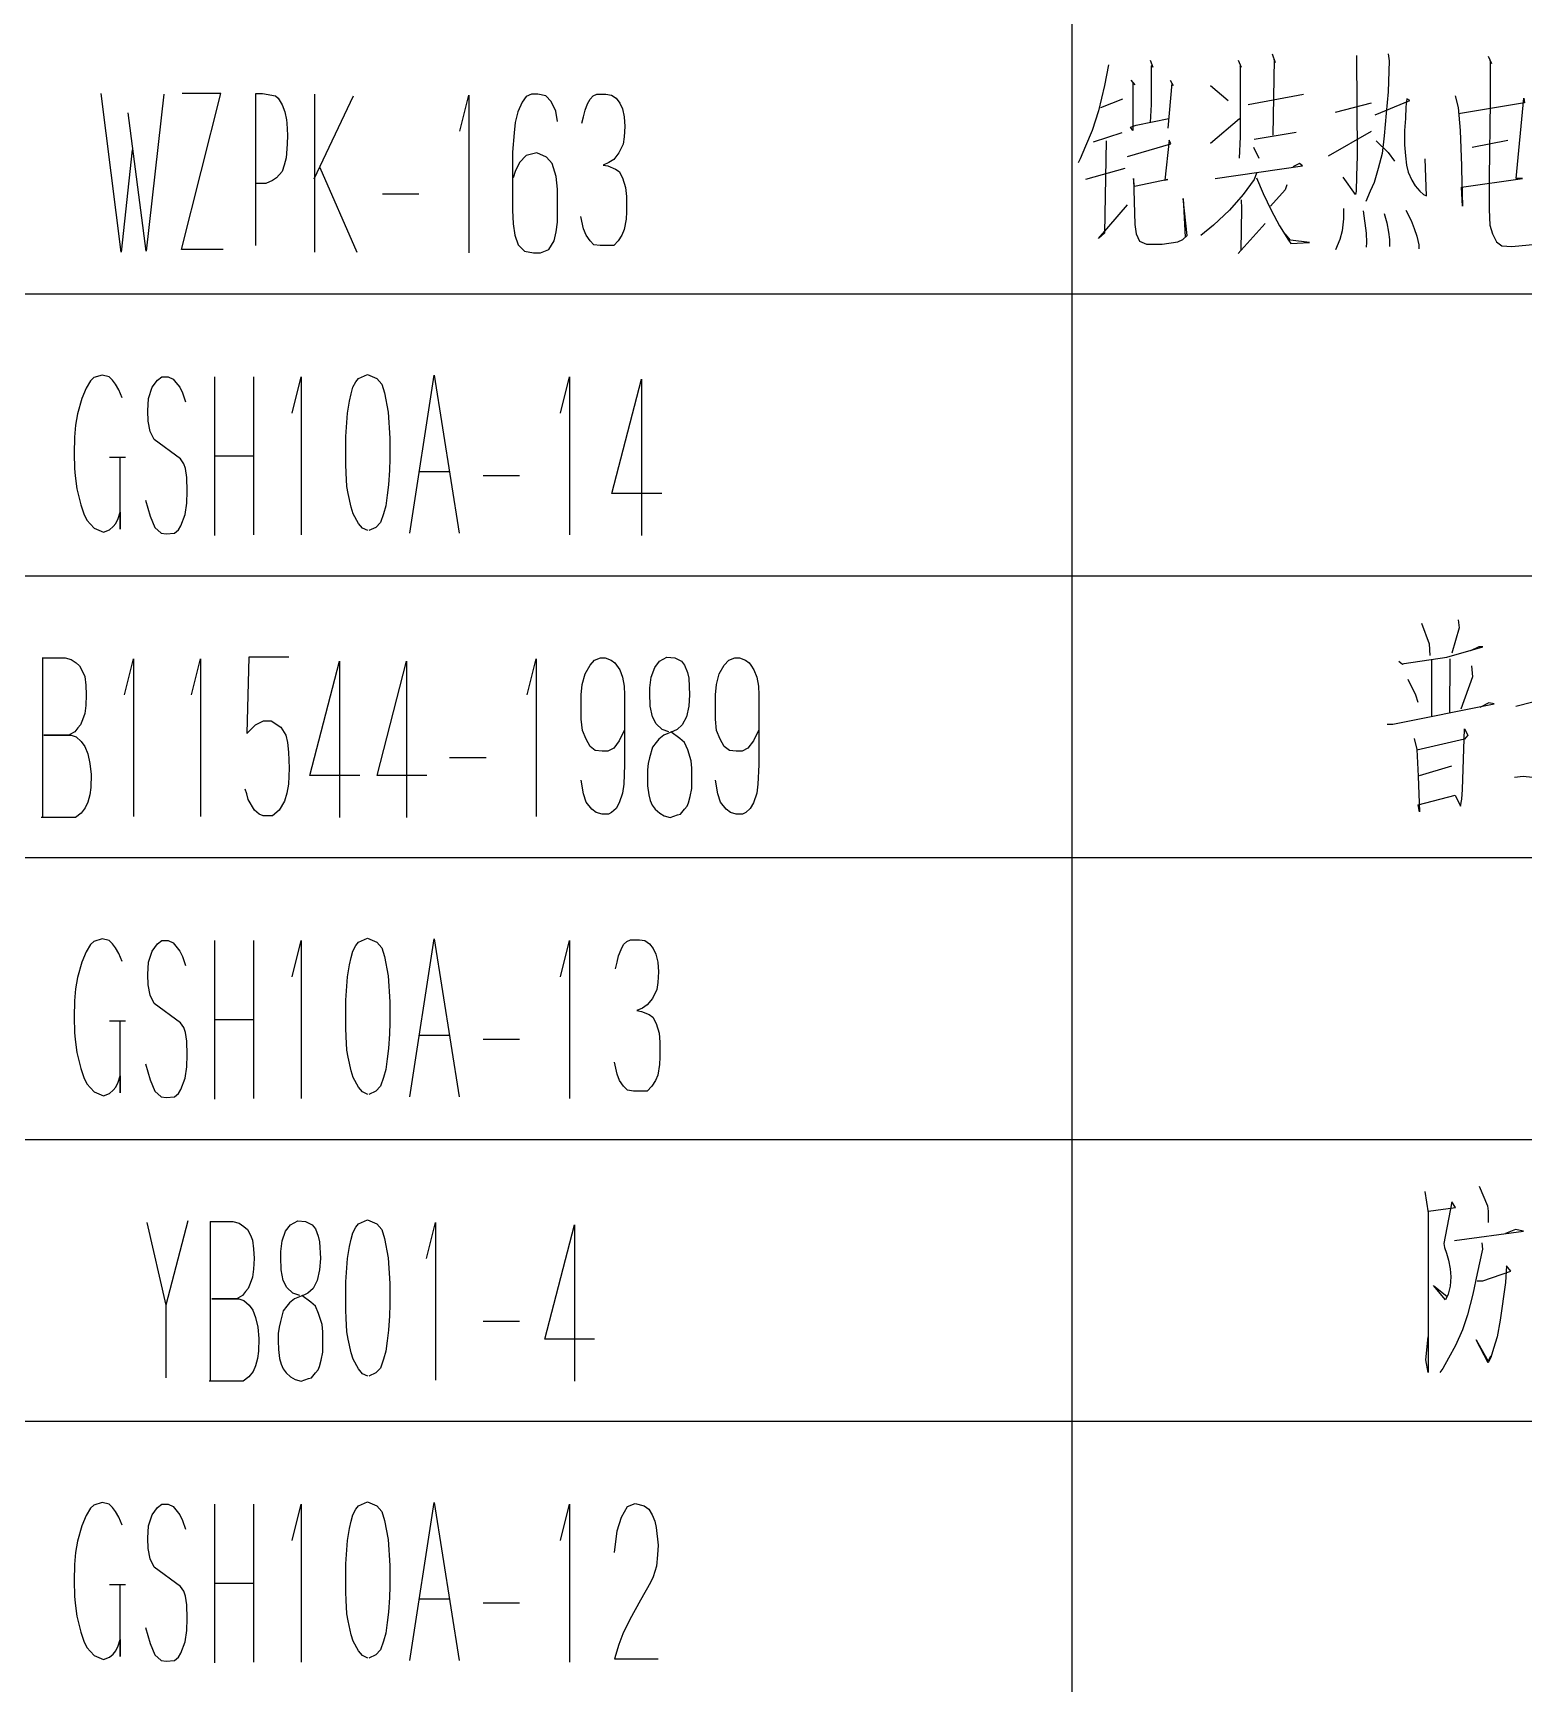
# Model space of a CAD drawing. Extents: x 0 to 2376, y 0 to 3364.
# Drawn here: x 1712.8 to 1860.9, y 1078 to 1241.9 of the extents above; entities that cross this region are included whole.
import ezdxf

# ---------------------------------------------------------------- set-up
doc = ezdxf.new("R2010")
doc.units = 0
doc.header["$MEASUREMENT"] = 0
doc.layers.add('6', color=7, linetype='Continuous')
doc.layers.add('9', color=7, linetype='Continuous')

# ---------------------------------------------------------------- blocks, each defined once
blk = doc.blocks.new('BLKENT229')
at = {"layer": '9', "color": 2, "linetype": 'Continuous'}
for p, q in [((1718.51, 1095.36), (1718.07, 1094.64)), ((1718.82, 1095.68), (1718.51, 1095.36)), ((1719.66, 1095.92), (1718.82, 1095.68)), ((1720.34, 1095.76), (1719.66, 1095.92)), ((1720.68, 1095.44), (1720.34, 1095.76)), ((1720.99, 1095.04), (1720.68, 1095.44)), ((1721.31, 1094.48), (1720.99, 1095.04)), ((1724.63, 1094.72), (1725.15, 1095.44)), ((1725.15, 1095.44), (1725.57, 1095.76)), ((1725.57, 1095.76), (1726.2, 1095.76)), ((1726.2, 1095.76), (1726.72, 1095.52)), ((1726.72, 1095.52), (1726.98, 1095.2)), ((1726.98, 1095.2), (1727.37, 1094.72)), ((1730.82, 1095.76), (1730.82, 1080)), ((1734.69, 1095.76), (1734.69, 1080.08)), ((1738.54, 1092.16), (1739.42, 1095.76)), ((1739.42, 1095.76), (1739.42, 1080.08)), ((1744.57, 1094.72), (1744.86, 1095.28)), ((1744.86, 1095.28), (1745.12, 1095.6)), ((1745.12, 1095.6), (1746.01, 1096)), ((1746.01, 1096), (1746.95, 1095.6)), ((1746.95, 1095.6), (1747.42, 1095.04)), ((1747.42, 1095.04), (1747.71, 1094.16)), ((1750.22, 1080.24), (1752.65, 1095.92)), ((1752.65, 1095.92), (1755.11, 1080.24)), ((1765.2, 1092.16), (1766.09, 1095.76)), ((1766.09, 1095.76), (1766.09, 1080.08)), ((1771.24, 1094.48), (1771.84, 1095.52)), ((1771.84, 1095.52), (1772.6, 1095.84)), ((1772.6, 1095.84), (1773.49, 1095.6)), ((1773.49, 1095.6), (1773.96, 1095.28)), ((1773.96, 1095.28), (1774.3, 1094.72)), ((1717.62, 1093.6), (1717.2, 1092.08)), ((1718.07, 1094.64), (1717.62, 1093.6)), ((1721.65, 1093.68), (1721.31, 1094.48)), ((1724.18, 1092.4), (1724.26, 1093.6)), ((1724.26, 1093.6), (1724.63, 1094.72)), ((1727.37, 1094.72), (1727.63, 1094.16)), ((1727.63, 1094.16), (1727.92, 1093.28)), ((1744.03, 1092.16), (1744.21, 1093.36)), ((1744.21, 1093.36), (1744.39, 1094.08)), ((1744.39, 1094.08), (1744.57, 1094.72)), ((1747.71, 1094.16), (1748.08, 1092.24)), ((1770.82, 1093.12), (1771.24, 1094.48)), ((1774.3, 1094.72), (1774.54, 1094.08)), ((1774.54, 1094.08), (1774.69, 1093.44)), ((1774.69, 1093.44), (1774.88, 1091.68)), ((1717.2, 1092.08), (1717.02, 1090.96)), ((1724.24, 1091.36), (1724.18, 1092.4)), ((1743.87, 1089.84), (1744.03, 1092.16)), ((1748.08, 1092.24), (1748.24, 1089.68)), ((1770.56, 1090.96), (1770.82, 1093.12)), ((1717.02, 1090.96), (1716.92, 1089.76)), ((1724.42, 1090.32), (1724.24, 1091.36)), ((1724.81, 1089.52), (1724.42, 1090.32)), ((1774.82, 1090.72), (1774.72, 1089.6)), ((1774.88, 1091.68), (1774.82, 1090.72)), ((1716.92, 1089.76), (1716.89, 1088.16)), ((1727.45, 1087.6), (1724.81, 1089.52)), ((1743.87, 1087.04), (1743.87, 1089.84)), ((1748.24, 1089.68), (1748.24, 1087.6)), ((1774.4, 1088.56), (1774.12, 1088)), ((1774.72, 1089.6), (1774.4, 1088.56)), ((1716.89, 1088.16), (1716.92, 1086.64)), ((1721.96, 1087.76), (1720.39, 1087.76)), ((1721.46, 1080.64), (1721.46, 1087.68)), ((1727.76, 1087.12), (1727.45, 1087.6)), ((1727.92, 1086.64), (1727.76, 1087.12)), ((1730.82, 1087.92), (1734.64, 1087.92)), ((1743.9, 1086.24), (1743.87, 1087.04)), ((1748.24, 1087.6), (1748.21, 1086.48)), ((1774.12, 1088), (1773.12, 1086.24)), ((1716.92, 1086.64), (1716.97, 1085.92)), ((1716.97, 1085.92), (1717.15, 1084.64)), ((1728.05, 1085.76), (1727.92, 1086.64)), ((1728.1, 1084.4), (1728.05, 1085.76)), ((1743.95, 1084.88), (1743.9, 1086.24)), ((1748.21, 1086.48), (1748.1, 1085.04)), ((1754.09, 1086.32), (1751.14, 1086.32)), ((1761.12, 1085.92), (1757.49, 1085.92)), ((1773.12, 1086.24), (1772.08, 1084.32)), ((1717.15, 1084.64), (1717.52, 1083.04)), ((1723.95, 1083.52), (1724.42, 1081.92)), ((1728.05, 1083.2), (1728.1, 1084.4)), ((1744.08, 1084.16), (1743.95, 1084.88)), ((1744.39, 1082.8), (1744.08, 1084.16)), ((1747.97, 1084), (1747.82, 1082.96)), ((1748.1, 1085.04), (1747.97, 1084)), ((1772.08, 1084.32), (1771.37, 1082.88)), ((1717.52, 1083.04), (1717.83, 1082.16)), ((1717.83, 1082.16), (1718.14, 1081.52)), ((1721.25, 1081.68), (1721.46, 1082.32)), ((1721.46, 1082.32), (1721.46, 1080.64)), ((1724.42, 1081.92), (1724.89, 1080.8)), ((1727.48, 1080.96), (1727.9, 1082.08)), ((1727.9, 1082.08), (1728.05, 1083.2)), ((1744.6, 1082.16), (1744.39, 1082.8)), ((1745.12, 1081.2), (1744.6, 1082.16)), ((1747.61, 1082.16), (1747.29, 1081.28)), ((1747.82, 1082.96), (1747.61, 1082.16)), ((1771.37, 1082.88), (1770.98, 1081.84)), ((1718.14, 1081.52), (1718.85, 1080.72)), ((1718.85, 1080.72), (1719.79, 1080.32)), ((1719.79, 1080.32), (1720.39, 1080.56)), ((1720.39, 1080.56), (1720.76, 1080.88)), ((1720.76, 1080.88), (1721.02, 1081.2)), ((1721.02, 1081.2), (1721.25, 1081.68)), ((1724.89, 1080.8), (1725.52, 1080.24)), ((1725.52, 1080.24), (1726.01, 1080.16)), ((1726.01, 1080.16), (1726.85, 1080.24)), ((1726.85, 1080.24), (1727.24, 1080.56)), ((1727.24, 1080.56), (1727.48, 1080.96)), ((1745.52, 1080.72), (1745.12, 1081.2)), ((1746.04, 1080.48), (1745.52, 1080.72)), ((1746.85, 1080.8), (1746.14, 1080.48)), ((1747.29, 1081.28), (1746.85, 1080.8)), ((1770.98, 1081.84), (1770.56, 1080.4)), ((1770.56, 1080.4), (1774.88, 1080.4))]:
    blk.add_line(p, q, dxfattribs=at)
blk = doc.blocks.new('BLKENT230')
at = {"layer": '9', "color": 2, "linetype": 'Continuous'}
for p, q in [((1851.06, 1126.82), (1851.37, 1124.71)), ((1856.44, 1127.37), (1857.28, 1125.41)), ((1851.37, 1124.71), (1851.37, 1108.86)), ((1851.42, 1124.86), (1854.09, 1125.25)), ((1853.73, 1125.8), (1852.94, 1121.65)), ((1854.09, 1125.25), (1853.73, 1125.8)), ((1857.28, 1125.41), (1857.33, 1124.86)), ((1857.33, 1124.86), (1857.33, 1123.76)), ((1724.08, 1123.76), (1725.99, 1115.52)), ((1728.16, 1123.92), (1725.99, 1115.52)), ((1730.38, 1123.84), (1732.65, 1123.84)), ((1730.43, 1108), (1730.43, 1123.84)), ((1732.65, 1123.84), (1733.25, 1123.68)), ((1733.25, 1123.68), (1733.73, 1123.36)), ((1733.73, 1123.36), (1734.09, 1123.04)), ((1734.09, 1123.04), (1734.38, 1122.48)), ((1737.52, 1121.92), (1737.88, 1122.88)), ((1737.88, 1122.88), (1738.35, 1123.52)), ((1738.35, 1123.52), (1739.08, 1123.92)), ((1739.08, 1123.92), (1739.87, 1123.84)), ((1739.87, 1123.84), (1740.52, 1123.52)), ((1740.52, 1123.52), (1740.84, 1123.12)), ((1740.84, 1123.12), (1741.12, 1122.4)), ((1744.57, 1122.72), (1744.86, 1123.28)), ((1744.86, 1123.28), (1745.12, 1123.6)), ((1745.12, 1123.6), (1746.01, 1124)), ((1746.01, 1124), (1746.95, 1123.6)), ((1746.95, 1123.6), (1747.42, 1123.04)), ((1747.42, 1123.04), (1747.71, 1122.16)), ((1751.87, 1120.16), (1752.76, 1123.76)), ((1752.76, 1123.76), (1752.76, 1108.08)), ((1763.63, 1112.16), (1766.56, 1123.52)), ((1766.56, 1123.52), (1766.56, 1108)), ((1853.99, 1121.96), (1860.84, 1122.9)), ((1860.05, 1123.06), (1859.06, 1122.67)), ((1860.84, 1122.9), (1860.05, 1123.06)), ((1734.38, 1122.48), (1734.59, 1122)), ((1734.59, 1122), (1734.69, 1121.12)), ((1737.39, 1120.88), (1737.52, 1121.92)), ((1741.12, 1122.4), (1741.25, 1121.84)), ((1741.25, 1121.84), (1741.33, 1120.16)), ((1744.03, 1120.16), (1744.21, 1121.36)), ((1744.21, 1121.36), (1744.39, 1122.08)), ((1744.39, 1122.08), (1744.57, 1122.72)), ((1747.71, 1122.16), (1748.08, 1120.24)), ((1852.94, 1121.65), (1852.99, 1121.25)), ((1852.99, 1121.25), (1853.2, 1120.71)), ((1856.71, 1121.73), (1856.76, 1121.1)), ((1734.69, 1121.12), (1734.74, 1120.16)), ((1734.74, 1120.16), (1734.69, 1119.12)), ((1737.39, 1120.32), (1737.39, 1120.88)), ((1737.44, 1119.04), (1737.39, 1120.32)), ((1741.33, 1120.16), (1741.25, 1119.04)), ((1743.87, 1117.84), (1744.03, 1120.16)), ((1748.08, 1120.24), (1748.24, 1117.68)), ((1853.2, 1120.71), (1853.41, 1120)), ((1853.41, 1120), (1853.57, 1119.14)), ((1856.76, 1121.1), (1856.24, 1118.67)), ((1734.59, 1118.32), (1734.35, 1117.68)), ((1734.69, 1119.12), (1734.59, 1118.32)), ((1737.65, 1118), (1737.44, 1119.04)), ((1738.01, 1117.28), (1737.65, 1118)), ((1741.02, 1118), (1740.6, 1117.2)), ((1741.25, 1119.04), (1741.02, 1118)), ((1853.57, 1119.14), (1853.62, 1118.35)), ((1853.62, 1118.35), (1853.57, 1117.41)), ((1856.24, 1118.67), (1855.82, 1116.63)), ((1856.24, 1117.96), (1856.81, 1117.96)), ((1856.81, 1117.96), (1859.58, 1118.9)), ((1859.16, 1119.45), (1859.06, 1117.8)), ((1859.58, 1118.9), (1859.16, 1119.45)), ((1733.59, 1116.48), (1733.12, 1116.24)), ((1733.91, 1116.88), (1733.59, 1116.48)), ((1734.17, 1117.2), (1733.91, 1116.88)), ((1734.35, 1117.68), (1734.17, 1117.2)), ((1738.61, 1116.72), (1738.01, 1117.28)), ((1739.29, 1116.48), (1738.61, 1116.72)), ((1739.74, 1116.56), (1738.77, 1116.16)), ((1740.37, 1115.84), (1739.48, 1116.48)), ((1740.1, 1116.72), (1739.74, 1116.56)), ((1740.6, 1117.2), (1740.1, 1116.72)), ((1743.87, 1115.04), (1743.87, 1117.84)), ((1748.24, 1117.68), (1748.24, 1115.6)), ((1853.1, 1116.08), (1851.9, 1117.49)), ((1851.9, 1117.49), (1853.25, 1116.39)), ((1853.36, 1116.63), (1853.1, 1116.08)), ((1853.57, 1117.41), (1853.36, 1116.63)), ((1855.82, 1116.63), (1855.29, 1114.59)), ((1859.06, 1117.8), (1858.54, 1114.04)), ((1725.99, 1115.52), (1725.99, 1108.32)), ((1733.05, 1116.16), (1730.54, 1116.16)), ((1730.54, 1116.16), (1733.23, 1116.16)), ((1733.12, 1116.24), (1733.05, 1116.16)), ((1733.23, 1116.16), (1733.73, 1116)), ((1733.73, 1116), (1734.25, 1115.52)), ((1734.25, 1115.52), (1734.61, 1115.04)), ((1734.61, 1115.04), (1734.9, 1114.32)), ((1737.65, 1114.96), (1737.36, 1113.92)), ((1738.01, 1115.44), (1737.65, 1114.96)), ((1738.27, 1115.76), (1738.01, 1115.44)), ((1738.77, 1116.16), (1738.27, 1115.76)), ((1740.84, 1115.44), (1740.37, 1115.84)), ((1741.15, 1114.72), (1740.84, 1115.44)), ((1741.52, 1113.6), (1741.15, 1114.72)), ((1743.9, 1114.24), (1743.87, 1115.04)), ((1748.24, 1115.6), (1748.21, 1114.48)), ((1734.9, 1114.32), (1735.11, 1113.36)), ((1735.11, 1113.36), (1735.22, 1112.24)), ((1737.23, 1113.36), (1737.15, 1112.72)), ((1737.36, 1113.92), (1737.23, 1113.36)), ((1741.57, 1112.88), (1741.52, 1113.6)), ((1743.95, 1112.88), (1743.9, 1114.24)), ((1748.1, 1113.04), (1747.97, 1112)), ((1748.21, 1114.48), (1748.1, 1113.04)), ((1761.12, 1113.92), (1757.49, 1113.92)), ((1854.77, 1113.1), (1854.09, 1111.53)), ((1855.29, 1114.59), (1854.77, 1113.1)), ((1858.54, 1114.04), (1858.22, 1112.39)), ((1735.22, 1112.24), (1735.19, 1110.96)), ((1737.15, 1112.72), (1737.15, 1112)), ((1737.15, 1112), (1737.18, 1111.12)), ((1741.57, 1111.84), (1741.57, 1112.88)), ((1741.57, 1110.88), (1741.57, 1111.84)), ((1744.08, 1112.16), (1743.95, 1112.88)), ((1744.39, 1110.8), (1744.08, 1112.16)), ((1747.97, 1112), (1747.82, 1110.96)), ((1768.57, 1112.16), (1763.63, 1112.16)), ((1851.16, 1110.12), (1851.37, 1112.39)), ((1854.09, 1111.53), (1853.41, 1110.27)), ((1857.33, 1109.8), (1856.13, 1112.08)), ((1856.13, 1112.08), (1857.33, 1109.96)), ((1858.22, 1112.39), (1857.86, 1111.22)), ((1735.08, 1110.24), (1734.9, 1109.52)), ((1735.19, 1110.96), (1735.08, 1110.24)), ((1737.18, 1111.12), (1737.28, 1110.24)), ((1737.28, 1110.24), (1737.44, 1109.68)), ((1741.23, 1109.44), (1741.41, 1110.08)), ((1741.41, 1110.08), (1741.57, 1110.88)), ((1744.6, 1110.16), (1744.39, 1110.8)), ((1745.12, 1109.2), (1744.6, 1110.16)), ((1747.61, 1110.16), (1747.29, 1109.28)), ((1747.82, 1110.96), (1747.61, 1110.16)), ((1851.37, 1108.86), (1851.16, 1110.12)), ((1853.41, 1110.27), (1852.84, 1109.25)), ((1857.33, 1109.96), (1857.59, 1110.51)), ((1857.59, 1110.35), (1857.33, 1109.8)), ((1857.86, 1111.22), (1857.59, 1110.35)), ((1734.22, 1108.4), (1733.67, 1108)), ((1734.64, 1108.96), (1734.22, 1108.4)), ((1734.9, 1109.52), (1734.64, 1108.96)), ((1737.44, 1109.68), (1737.62, 1109.2)), ((1737.62, 1109.2), (1737.93, 1108.8)), ((1737.93, 1108.8), (1738.38, 1108.4)), ((1738.38, 1108.4), (1738.82, 1108.16)), ((1738.82, 1108.16), (1739.42, 1108)), ((1739.42, 1108), (1740.16, 1108.24)), ((1740.16, 1108.24), (1740.44, 1108.32)), ((1740.44, 1108.32), (1740.84, 1108.8)), ((1740.84, 1108.8), (1741.1, 1109.12)), ((1741.1, 1109.12), (1741.23, 1109.44)), ((1745.52, 1108.72), (1745.12, 1109.2)), ((1746.04, 1108.48), (1745.52, 1108.72)), ((1746.85, 1108.8), (1746.14, 1108.48)), ((1747.29, 1109.28), (1746.85, 1108.8)), ((1852.84, 1109.25), (1852.52, 1108.86)), ((1733.67, 1108), (1730.27, 1108))]:
    blk.add_line(p, q, dxfattribs=at)
blk = doc.blocks.new('BLKENT231')
at = {"layer": '9', "color": 2, "linetype": 'Continuous'}
for p, q in [((1718.51, 1151.36), (1718.07, 1150.64)), ((1718.82, 1151.68), (1718.51, 1151.36)), ((1719.66, 1151.92), (1718.82, 1151.68)), ((1720.34, 1151.76), (1719.66, 1151.92)), ((1720.68, 1151.44), (1720.34, 1151.76)), ((1720.99, 1151.04), (1720.68, 1151.44)), ((1721.31, 1150.48), (1720.99, 1151.04)), ((1724.26, 1149.6), (1724.63, 1150.72)), ((1724.63, 1150.72), (1725.15, 1151.44)), ((1725.15, 1151.44), (1725.57, 1151.76)), ((1725.57, 1151.76), (1726.2, 1151.76)), ((1726.2, 1151.76), (1726.72, 1151.52)), ((1726.72, 1151.52), (1726.98, 1151.2)), ((1726.98, 1151.2), (1727.37, 1150.72)), ((1727.37, 1150.72), (1727.63, 1150.16)), ((1730.82, 1151.76), (1730.82, 1136)), ((1734.69, 1151.76), (1734.69, 1136.08)), ((1738.54, 1148.16), (1739.42, 1151.76)), ((1739.42, 1151.76), (1739.42, 1136.08)), ((1744.39, 1150.08), (1744.57, 1150.72)), ((1744.57, 1150.72), (1744.86, 1151.28)), ((1744.86, 1151.28), (1745.12, 1151.6)), ((1745.12, 1151.6), (1746.01, 1152)), ((1746.01, 1152), (1746.95, 1151.6)), ((1746.95, 1151.6), (1747.42, 1151.04)), ((1747.42, 1151.04), (1747.71, 1150.16)), ((1750.22, 1136.24), (1752.65, 1151.92)), ((1752.65, 1151.92), (1755.11, 1136.24)), ((1765.2, 1148.16), (1766.09, 1151.76)), ((1766.09, 1151.76), (1766.09, 1136.08)), ((1770.95, 1150.24), (1771.22, 1150.88)), ((1771.22, 1150.88), (1771.45, 1151.36)), ((1771.45, 1151.36), (1771.76, 1151.68)), ((1771.76, 1151.68), (1772.13, 1151.84)), ((1772.13, 1151.84), (1773.02, 1151.84)), ((1773.02, 1151.84), (1773.57, 1151.76)), ((1773.57, 1151.76), (1774.04, 1151.44)), ((1774.04, 1151.44), (1774.4, 1150.96)), ((1774.4, 1150.96), (1774.67, 1150.4)), ((1717.62, 1149.6), (1717.2, 1148.08)), ((1718.07, 1150.64), (1717.62, 1149.6)), ((1721.65, 1149.68), (1721.31, 1150.48)), ((1724.18, 1148.4), (1724.26, 1149.6)), ((1727.63, 1150.16), (1727.92, 1149.28)), ((1744.03, 1148.16), (1744.21, 1149.36)), ((1744.21, 1149.36), (1744.39, 1150.08)), ((1747.71, 1150.16), (1748.08, 1148.24)), ((1770.64, 1148.96), (1770.8, 1149.6)), ((1770.8, 1149.6), (1770.95, 1150.24)), ((1774.67, 1150.4), (1774.85, 1149.6)), ((1774.85, 1149.6), (1774.93, 1148.64)), ((1717.2, 1148.08), (1717.02, 1146.96)), ((1724.24, 1147.36), (1724.18, 1148.4)), ((1743.87, 1145.84), (1744.03, 1148.16)), ((1748.08, 1148.24), (1748.24, 1145.68)), ((1774.85, 1147.6), (1774.74, 1146.88)), ((1774.93, 1148.64), (1774.85, 1147.6)), ((1717.02, 1146.96), (1716.92, 1145.76)), ((1724.42, 1146.32), (1724.24, 1147.36)), ((1724.81, 1145.52), (1724.42, 1146.32)), ((1743.87, 1143.04), (1743.87, 1145.84)), ((1774.33, 1146), (1773.8, 1145.36)), ((1774.74, 1146.88), (1774.33, 1146)), ((1716.92, 1145.76), (1716.89, 1144.16)), ((1727.45, 1143.6), (1724.81, 1145.52)), ((1748.24, 1145.68), (1748.24, 1143.6)), ((1773.33, 1145.04), (1772.76, 1144.8)), ((1772.76, 1144.8), (1773.23, 1144.72)), ((1773.23, 1144.72), (1773.99, 1144.4)), ((1773.8, 1145.36), (1773.33, 1145.04)), ((1773.99, 1144.4), (1774.35, 1144.16)), ((1716.89, 1144.16), (1716.92, 1142.64)), ((1716.92, 1142.64), (1716.97, 1141.92)), ((1721.96, 1143.76), (1720.39, 1143.76)), ((1721.46, 1136.64), (1721.46, 1143.68)), ((1727.76, 1143.12), (1727.45, 1143.6)), ((1727.92, 1142.64), (1727.76, 1143.12)), ((1728.05, 1141.76), (1727.92, 1142.64)), ((1730.82, 1143.92), (1734.64, 1143.92)), ((1743.9, 1142.24), (1743.87, 1143.04)), ((1748.24, 1143.6), (1748.21, 1142.48)), ((1774.35, 1144.16), (1774.69, 1143.52)), ((1774.69, 1143.52), (1774.98, 1142.56)), ((1774.98, 1142.56), (1775.06, 1141.68)), ((1716.97, 1141.92), (1717.15, 1140.64)), ((1728.1, 1140.4), (1728.05, 1141.76)), ((1743.95, 1140.88), (1743.9, 1142.24)), ((1748.1, 1141.04), (1747.97, 1140)), ((1748.21, 1142.48), (1748.1, 1141.04)), ((1754.09, 1142.32), (1751.14, 1142.32)), ((1761.12, 1141.92), (1757.49, 1141.92)), ((1775.06, 1141.68), (1775.06, 1140.16)), ((1717.15, 1140.64), (1717.52, 1139.04)), ((1723.95, 1139.52), (1724.42, 1137.92)), ((1728.05, 1139.2), (1728.1, 1140.4)), ((1744.08, 1140.16), (1743.95, 1140.88)), ((1744.39, 1138.8), (1744.08, 1140.16)), ((1747.97, 1140), (1747.82, 1138.96)), ((1770.8, 1138.48), (1770.54, 1139.68)), ((1775.03, 1139.44), (1774.85, 1138.4)), ((1775.06, 1140.16), (1775.03, 1139.44)), ((1717.52, 1139.04), (1717.83, 1138.16)), ((1717.83, 1138.16), (1718.14, 1137.52)), ((1721.02, 1137.2), (1721.25, 1137.68)), ((1721.25, 1137.68), (1721.46, 1138.32)), ((1721.46, 1138.32), (1721.46, 1136.64)), ((1724.42, 1137.92), (1724.89, 1136.8)), ((1727.48, 1136.96), (1727.9, 1138.08)), ((1727.9, 1138.08), (1728.05, 1139.2)), ((1744.6, 1138.16), (1744.39, 1138.8)), ((1745.12, 1137.2), (1744.6, 1138.16)), ((1747.61, 1138.16), (1747.29, 1137.28)), ((1747.82, 1138.96), (1747.61, 1138.16)), ((1771.06, 1137.84), (1770.8, 1138.48)), ((1771.45, 1137.28), (1771.06, 1137.84)), ((1774.61, 1137.84), (1774.25, 1137.28)), ((1774.85, 1138.4), (1774.61, 1137.84)), ((1718.14, 1137.52), (1718.85, 1136.72)), ((1718.85, 1136.72), (1719.79, 1136.32)), ((1719.79, 1136.32), (1720.39, 1136.56)), ((1720.39, 1136.56), (1720.76, 1136.88)), ((1720.76, 1136.88), (1721.02, 1137.2)), ((1724.89, 1136.8), (1725.52, 1136.24)), ((1725.52, 1136.24), (1726.01, 1136.16)), ((1726.01, 1136.16), (1726.85, 1136.24)), ((1726.85, 1136.24), (1727.24, 1136.56)), ((1727.24, 1136.56), (1727.48, 1136.96)), ((1745.52, 1136.72), (1745.12, 1137.2)), ((1746.04, 1136.48), (1745.52, 1136.72)), ((1746.85, 1136.8), (1746.14, 1136.48)), ((1747.29, 1137.28), (1746.85, 1136.8)), ((1771.84, 1136.88), (1771.45, 1137.28)), ((1772.44, 1136.8), (1771.84, 1136.88)), ((1773.8, 1136.8), (1772.44, 1136.8)), ((1774.25, 1137.28), (1773.8, 1136.8))]:
    blk.add_line(p, q, dxfattribs=at)
blk = doc.blocks.new('BLKENT232')
at = {"layer": '9', "color": 2, "linetype": 'Continuous'}
for p, q in [((1854.37, 1183.61), (1854.47, 1182.82)), ((1850.71, 1183.29), (1851.49, 1181.25)), ((1854.47, 1182.82), (1853.74, 1180.31)), ((1851.49, 1181.25), (1851.54, 1180.08)), ((1853.22, 1179.92), (1856.82, 1180.94)), ((1856.41, 1180.94), (1855.57, 1180.55)), ((1856.82, 1180.94), (1856.41, 1180.94)), ((1713.71, 1179.84), (1715.99, 1179.84)), ((1713.76, 1164), (1713.76, 1179.84)), ((1715.99, 1179.84), (1716.59, 1179.68)), ((1716.59, 1179.68), (1717.06, 1179.36)), ((1717.06, 1179.36), (1717.42, 1179.04)), ((1717.42, 1179.04), (1717.71, 1178.48)), ((1721.87, 1176.16), (1722.76, 1179.76)), ((1722.76, 1179.76), (1722.76, 1164.08)), ((1728.54, 1176.16), (1729.42, 1179.76)), ((1729.42, 1179.76), (1729.42, 1164.08)), ((1734.24, 1179.92), (1734.03, 1172.32)), ((1738.21, 1179.92), (1734.24, 1179.92)), ((1740.3, 1168.16), (1743.23, 1179.52)), ((1743.23, 1179.52), (1743.23, 1164)), ((1746.97, 1168.16), (1749.9, 1179.52)), ((1749.9, 1179.52), (1749.9, 1164)), ((1761.87, 1176.16), (1762.76, 1179.76)), ((1762.76, 1179.76), (1762.76, 1164.08)), ((1767.62, 1178.24), (1768.12, 1179.12)), ((1768.12, 1179.12), (1768.56, 1179.6)), ((1768.56, 1179.6), (1769.16, 1179.84)), ((1769.16, 1179.84), (1769.63, 1179.84)), ((1769.63, 1179.84), (1770.23, 1179.6)), ((1770.23, 1179.6), (1770.57, 1179.36)), ((1770.57, 1179.36), (1770.76, 1179.12)), ((1770.76, 1179.12), (1771.07, 1178.64)), ((1771.07, 1178.64), (1771.36, 1177.92)), ((1774.18, 1177.92), (1774.55, 1178.88)), ((1774.55, 1178.88), (1775.02, 1179.52)), ((1775.02, 1179.52), (1775.75, 1179.92)), ((1775.75, 1179.92), (1776.54, 1179.84)), ((1776.54, 1179.84), (1777.19, 1179.52)), ((1777.19, 1179.52), (1777.5, 1179.12)), ((1777.5, 1179.12), (1777.79, 1178.4)), ((1780.95, 1178.24), (1781.45, 1179.12)), ((1781.45, 1179.12), (1781.9, 1179.6)), ((1781.9, 1179.6), (1782.5, 1179.84)), ((1782.5, 1179.84), (1782.97, 1179.84)), ((1782.97, 1179.84), (1783.57, 1179.6)), ((1783.57, 1179.6), (1783.91, 1179.36)), ((1783.91, 1179.36), (1784.09, 1179.12)), ((1784.09, 1179.12), (1784.4, 1178.64)), ((1784.4, 1178.64), (1784.69, 1177.92)), ((1848.46, 1179.53), (1848.82, 1179.22)), ((1848.82, 1179.22), (1848.98, 1179.29)), ((1848.98, 1179.29), (1853.22, 1179.92)), ((1851.7, 1179.69), (1851.7, 1174.04)), ((1853.53, 1179.76), (1853.48, 1174.35)), ((1855.67, 1179.06), (1855.78, 1177.96)), ((1717.71, 1178.48), (1717.92, 1178)), ((1717.92, 1178), (1718.03, 1177.12)), ((1718.03, 1177.12), (1718.08, 1176.16)), ((1767.25, 1176.16), (1767.33, 1177.2)), ((1767.33, 1177.2), (1767.62, 1178.24)), ((1771.36, 1177.92), (1771.52, 1177.04)), ((1771.52, 1177.04), (1771.54, 1176.16)), ((1774.05, 1176.88), (1774.18, 1177.92)), ((1777.79, 1178.4), (1777.92, 1177.84)), ((1777.92, 1177.84), (1778, 1176.16)), ((1780.59, 1176.16), (1780.67, 1177.2)), ((1780.67, 1177.2), (1780.95, 1178.24)), ((1784.69, 1177.92), (1784.85, 1177.04)), ((1784.85, 1177.04), (1784.88, 1176.16)), ((1849.35, 1177.73), (1850.13, 1176.16)), ((1855.78, 1177.96), (1854.63, 1174.75)), ((1718.08, 1176.16), (1718.03, 1175.12)), ((1767.25, 1175.04), (1767.25, 1176.16)), ((1771.54, 1176.16), (1771.54, 1172.48)), ((1774.05, 1176.32), (1774.05, 1176.88)), ((1774.1, 1175.04), (1774.05, 1176.32)), ((1778, 1176.16), (1777.92, 1175.04)), ((1780.59, 1175.04), (1780.59, 1176.16)), ((1784.88, 1176.16), (1784.88, 1172.48)), ((1850.13, 1176.16), (1850.34, 1175.45)), ((1857.4, 1175.37), (1856.51, 1174.9)), ((1857.92, 1175.29), (1857.4, 1175.37)), ((1860.07, 1175.06), (1863.46, 1175.92)), ((1717.69, 1173.68), (1717.5, 1173.2)), ((1717.92, 1174.32), (1717.69, 1173.68)), ((1718.03, 1175.12), (1717.92, 1174.32)), ((1767.25, 1173.76), (1767.25, 1175.04)), ((1767.36, 1172.64), (1767.25, 1173.76)), ((1774.31, 1174), (1774.1, 1175.04)), ((1774.68, 1173.28), (1774.31, 1174)), ((1777.69, 1174), (1777.27, 1173.2)), ((1777.92, 1175.04), (1777.69, 1174)), ((1780.59, 1173.76), (1780.59, 1175.04)), ((1780.69, 1172.64), (1780.59, 1173.76)), ((1847.88, 1173.25), (1857.92, 1175.29)), ((1716.38, 1172.16), (1713.87, 1172.16)), ((1713.87, 1172.16), (1716.56, 1172.16)), ((1716.46, 1172.24), (1716.38, 1172.16)), ((1716.93, 1172.48), (1716.46, 1172.24)), ((1716.56, 1172.16), (1717.06, 1172)), ((1717.24, 1172.88), (1716.93, 1172.48)), ((1717.5, 1173.2), (1717.24, 1172.88)), ((1734.03, 1172.32), (1734.89, 1173.2)), ((1734.89, 1173.2), (1735.67, 1173.6)), ((1735.67, 1173.6), (1736.43, 1173.6)), ((1736.43, 1173.6), (1737.42, 1172.96)), ((1737.42, 1172.96), (1737.9, 1172.16)), ((1737.9, 1172.16), (1738.08, 1171.44)), ((1767.73, 1171.76), (1767.36, 1172.64)), ((1771.52, 1172.64), (1771.02, 1171.6)), ((1771.54, 1172.48), (1771.54, 1169.2)), ((1775.28, 1172.72), (1774.68, 1173.28)), ((1775.44, 1172.16), (1774.94, 1171.76)), ((1775.96, 1172.48), (1775.28, 1172.72)), ((1776.4, 1172.56), (1775.44, 1172.16)), ((1777.03, 1171.84), (1776.14, 1172.48)), ((1776.77, 1172.72), (1776.4, 1172.56)), ((1777.27, 1173.2), (1776.77, 1172.72)), ((1781.06, 1171.76), (1780.69, 1172.64)), ((1784.85, 1172.64), (1784.35, 1171.6)), ((1784.88, 1172.48), (1784.88, 1169.2)), ((1847.31, 1173.25), (1847.57, 1173.25)), ((1847.57, 1173.25), (1847.88, 1173.25)), ((1854.78, 1166.75), (1854.99, 1172.78)), ((1854.99, 1172.78), (1855.31, 1172.16)), ((1855.31, 1172.16), (1854.99, 1171.76)), ((1717.06, 1172), (1717.58, 1171.52)), ((1717.58, 1171.52), (1717.95, 1171.04)), ((1717.95, 1171.04), (1718.24, 1170.32)), ((1738.08, 1171.44), (1738.18, 1170.48)), ((1738.18, 1170.48), (1738.24, 1168.88)), ((1768.12, 1171.04), (1767.73, 1171.76)), ((1768.64, 1170.64), (1768.12, 1171.04)), ((1769.32, 1170.56), (1768.64, 1170.64)), ((1769.9, 1170.56), (1769.32, 1170.56)), ((1770.47, 1170.88), (1769.9, 1170.56)), ((1771.02, 1171.6), (1770.47, 1170.88)), ((1774.31, 1170.96), (1774.03, 1169.92)), ((1774.68, 1171.44), (1774.31, 1170.96)), ((1774.94, 1171.76), (1774.68, 1171.44)), ((1777.5, 1171.44), (1777.03, 1171.84)), ((1777.82, 1170.72), (1777.5, 1171.44)), ((1778.18, 1169.6), (1777.82, 1170.72)), ((1781.45, 1171.04), (1781.06, 1171.76)), ((1781.97, 1170.64), (1781.45, 1171.04)), ((1782.65, 1170.56), (1781.97, 1170.64)), ((1783.23, 1170.56), (1782.65, 1170.56)), ((1783.8, 1170.88), (1783.23, 1170.56)), ((1784.35, 1171.6), (1783.8, 1170.88)), ((1849.97, 1171.84), (1850.24, 1170.75)), ((1854.99, 1171.76), (1850.24, 1170.67)), ((1850.24, 1170.75), (1850.39, 1168.08)), ((1718.24, 1170.32), (1718.44, 1169.36)), ((1718.44, 1169.36), (1718.55, 1168.24)), ((1738.24, 1168.88), (1738.16, 1167.28)), ((1757.79, 1169.92), (1754.16, 1169.92)), ((1771.54, 1169.2), (1771.46, 1167.28)), ((1773.9, 1169.36), (1773.82, 1168.72)), ((1774.03, 1169.92), (1773.9, 1169.36)), ((1778.23, 1168.88), (1778.18, 1169.6)), ((1778.23, 1167.84), (1778.23, 1168.88)), ((1784.88, 1169.2), (1784.8, 1167.28)), ((1850.5, 1168.16), (1853.74, 1169.1)), ((1718.55, 1168.24), (1718.52, 1166.96)), ((1738.16, 1167.28), (1738, 1166.4)), ((1745.24, 1168.16), (1740.3, 1168.16)), ((1751.91, 1168.16), (1746.97, 1168.16)), ((1767.46, 1166.32), (1767.25, 1167.68)), ((1771.46, 1167.28), (1771.36, 1166.4)), ((1773.82, 1168.72), (1773.82, 1168)), ((1773.82, 1168), (1773.84, 1167.12)), ((1773.84, 1167.12), (1773.95, 1166.24)), ((1778.23, 1166.88), (1778.23, 1167.84)), ((1780.8, 1166.32), (1780.59, 1167.68)), ((1784.8, 1167.28), (1784.69, 1166.4)), ((1850.39, 1168.08), (1850.5, 1164.55)), ((1859.96, 1168), (1860.8, 1168.08)), ((1860.8, 1168.08), (1861.74, 1168)), ((1718.24, 1165.52), (1717.97, 1164.96)), ((1718.42, 1166.24), (1718.24, 1165.52)), ((1718.52, 1166.96), (1718.42, 1166.24)), ((1734.03, 1166.32), (1733.87, 1166.8)), ((1734.16, 1165.76), (1734.03, 1166.32)), ((1734.78, 1164.72), (1734.16, 1165.76)), ((1737.76, 1165.6), (1737.24, 1164.72)), ((1738, 1166.4), (1737.76, 1165.6)), ((1767.75, 1165.52), (1767.46, 1166.32)), ((1768.3, 1164.8), (1767.75, 1165.52)), ((1771.36, 1166.4), (1771.02, 1165.44)), ((1773.95, 1166.24), (1774.1, 1165.68)), ((1774.1, 1165.68), (1774.29, 1165.2)), ((1777.9, 1165.44), (1778.08, 1166.08)), ((1778.08, 1166.08), (1778.23, 1166.88)), ((1781.08, 1165.52), (1780.8, 1166.32)), ((1781.63, 1164.8), (1781.08, 1165.52)), ((1784.69, 1166.4), (1784.35, 1165.44)), ((1850.39, 1165.25), (1854.05, 1166.2)), ((1854.05, 1166.2), (1854.58, 1165.1)), ((1854.58, 1165.1), (1854.73, 1165.8)), ((1854.73, 1165.8), (1854.78, 1166.75)), ((1717.01, 1164), (1713.61, 1164)), ((1717.56, 1164.4), (1717.01, 1164)), ((1717.97, 1164.96), (1717.56, 1164.4)), ((1735.25, 1164.32), (1734.78, 1164.72)), ((1735.65, 1164.16), (1735.25, 1164.32)), ((1736.59, 1164.16), (1735.65, 1164.16)), ((1737.24, 1164.72), (1736.59, 1164.16)), ((1768.74, 1164.48), (1768.3, 1164.8)), ((1769.32, 1164.32), (1768.74, 1164.48)), ((1769.95, 1164.32), (1769.32, 1164.32)), ((1770.26, 1164.48), (1769.95, 1164.32)), ((1770.71, 1164.88), (1770.26, 1164.48)), ((1771.02, 1165.44), (1770.71, 1164.88)), ((1774.29, 1165.2), (1774.6, 1164.8)), ((1774.6, 1164.8), (1775.05, 1164.4)), ((1775.05, 1164.4), (1775.49, 1164.16)), ((1775.49, 1164.16), (1776.09, 1164)), ((1776.09, 1164), (1776.82, 1164.24)), ((1776.82, 1164.24), (1777.11, 1164.32)), ((1777.11, 1164.32), (1777.5, 1164.8)), ((1777.5, 1164.8), (1777.76, 1165.12)), ((1777.76, 1165.12), (1777.9, 1165.44)), ((1782.08, 1164.48), (1781.63, 1164.8)), ((1782.65, 1164.32), (1782.08, 1164.48)), ((1783.28, 1164.32), (1782.65, 1164.32)), ((1783.59, 1164.48), (1783.28, 1164.32)), ((1784.04, 1164.88), (1783.59, 1164.48)), ((1784.35, 1165.44), (1784.04, 1164.88)), ((1850.5, 1164.55), (1850.39, 1165.25))]:
    blk.add_line(p, q, dxfattribs=at)
blk = doc.blocks.new('BLKENT233')
at = {"layer": '9', "color": 2, "linetype": 'Continuous'}
for p, q in [((1718.07, 1206.64), (1717.62, 1205.6)), ((1718.51, 1207.36), (1718.07, 1206.64)), ((1718.82, 1207.68), (1718.51, 1207.36)), ((1719.66, 1207.92), (1718.82, 1207.68)), ((1720.34, 1207.76), (1719.66, 1207.92)), ((1720.68, 1207.44), (1720.34, 1207.76)), ((1720.99, 1207.04), (1720.68, 1207.44)), ((1721.31, 1206.48), (1720.99, 1207.04)), ((1721.65, 1205.68), (1721.31, 1206.48)), ((1724.26, 1205.6), (1724.63, 1206.72)), ((1724.63, 1206.72), (1725.15, 1207.44)), ((1725.15, 1207.44), (1725.57, 1207.76)), ((1725.57, 1207.76), (1726.2, 1207.76)), ((1726.2, 1207.76), (1726.72, 1207.52)), ((1726.72, 1207.52), (1726.98, 1207.2)), ((1726.98, 1207.2), (1727.37, 1206.72)), ((1727.37, 1206.72), (1727.63, 1206.16)), ((1730.82, 1207.76), (1730.82, 1192)), ((1734.69, 1207.76), (1734.69, 1192.08)), ((1738.54, 1204.16), (1739.42, 1207.76)), ((1739.42, 1207.76), (1739.42, 1192.08)), ((1744.39, 1206.08), (1744.57, 1206.72)), ((1744.57, 1206.72), (1744.86, 1207.28)), ((1744.86, 1207.28), (1745.12, 1207.6)), ((1745.12, 1207.6), (1746.01, 1208)), ((1746.01, 1208), (1746.95, 1207.6)), ((1746.95, 1207.6), (1747.42, 1207.04)), ((1747.42, 1207.04), (1747.71, 1206.16)), ((1750.22, 1192.24), (1752.65, 1207.92)), ((1752.65, 1207.92), (1755.11, 1192.24)), ((1765.2, 1204.16), (1766.09, 1207.76)), ((1766.09, 1207.76), (1766.09, 1192.08)), ((1770.3, 1196.16), (1773.23, 1207.52)), ((1773.23, 1207.52), (1773.23, 1192)), ((1717.62, 1205.6), (1717.2, 1204.08)), ((1724.18, 1204.4), (1724.26, 1205.6)), ((1727.63, 1206.16), (1727.92, 1205.28)), ((1744.03, 1204.16), (1744.21, 1205.36)), ((1744.21, 1205.36), (1744.39, 1206.08)), ((1747.71, 1206.16), (1748.08, 1204.24)), ((1717.2, 1204.08), (1717.02, 1202.96)), ((1724.24, 1203.36), (1724.18, 1204.4)), ((1724.42, 1202.32), (1724.24, 1203.36)), ((1743.87, 1201.84), (1744.03, 1204.16)), ((1748.08, 1204.24), (1748.24, 1201.68)), ((1716.92, 1201.76), (1716.89, 1200.16)), ((1717.02, 1202.96), (1716.92, 1201.76)), ((1724.81, 1201.52), (1724.42, 1202.32)), ((1743.87, 1199.04), (1743.87, 1201.84)), ((1748.24, 1201.68), (1748.24, 1199.6)), ((1716.89, 1200.16), (1716.92, 1198.64)), ((1727.45, 1199.6), (1724.81, 1201.52)), ((1730.82, 1199.92), (1734.64, 1199.92)), ((1716.92, 1198.64), (1716.97, 1197.92)), ((1721.96, 1199.76), (1720.39, 1199.76)), ((1721.46, 1192.64), (1721.46, 1199.68)), ((1727.76, 1199.12), (1727.45, 1199.6)), ((1727.92, 1198.64), (1727.76, 1199.12)), ((1728.05, 1197.76), (1727.92, 1198.64)), ((1743.9, 1198.24), (1743.87, 1199.04)), ((1748.21, 1198.48), (1748.1, 1197.04)), ((1748.24, 1199.6), (1748.21, 1198.48)), ((1754.09, 1198.32), (1751.14, 1198.32)), ((1716.97, 1197.92), (1717.15, 1196.64)), ((1717.15, 1196.64), (1717.52, 1195.04)), ((1728.1, 1196.4), (1728.05, 1197.76)), ((1743.95, 1196.88), (1743.9, 1198.24)), ((1744.08, 1196.16), (1743.95, 1196.88)), ((1748.1, 1197.04), (1747.97, 1196)), ((1761.12, 1197.92), (1757.49, 1197.92)), ((1717.52, 1195.04), (1717.83, 1194.16)), ((1723.95, 1195.52), (1724.42, 1193.92)), ((1727.9, 1194.08), (1728.05, 1195.2)), ((1728.05, 1195.2), (1728.1, 1196.4)), ((1744.39, 1194.8), (1744.08, 1196.16)), ((1747.97, 1196), (1747.82, 1194.96)), ((1775.24, 1196.16), (1770.3, 1196.16)), ((1717.83, 1194.16), (1718.14, 1193.52)), ((1718.14, 1193.52), (1718.85, 1192.72)), ((1721.02, 1193.2), (1721.25, 1193.68)), ((1721.25, 1193.68), (1721.46, 1194.32)), ((1721.46, 1194.32), (1721.46, 1192.64)), ((1724.42, 1193.92), (1724.89, 1192.8)), ((1727.48, 1192.96), (1727.9, 1194.08)), ((1744.6, 1194.16), (1744.39, 1194.8)), ((1745.12, 1193.2), (1744.6, 1194.16)), ((1747.61, 1194.16), (1747.29, 1193.28)), ((1747.82, 1194.96), (1747.61, 1194.16)), ((1718.85, 1192.72), (1719.79, 1192.32)), ((1719.79, 1192.32), (1720.39, 1192.56)), ((1720.39, 1192.56), (1720.76, 1192.88)), ((1720.76, 1192.88), (1721.02, 1193.2)), ((1724.89, 1192.8), (1725.52, 1192.24)), ((1725.52, 1192.24), (1726.01, 1192.16)), ((1726.01, 1192.16), (1726.85, 1192.24)), ((1726.85, 1192.24), (1727.24, 1192.56)), ((1727.24, 1192.56), (1727.48, 1192.96)), ((1745.52, 1192.72), (1745.12, 1193.2)), ((1746.04, 1192.48), (1745.52, 1192.72)), ((1746.85, 1192.8), (1746.14, 1192.48)), ((1747.29, 1193.28), (1746.85, 1192.8))]:
    blk.add_line(p, q, dxfattribs=at)
blk = doc.blocks.new('BLKENT234')
at = {"layer": '9', "color": 2, "linetype": 'Continuous'}
for p, q in [((1835.89, 1239.84), (1836.17, 1238.98)), ((1836.08, 1239.29), (1835.94, 1231.76)), ((1836.17, 1238.98), (1836.08, 1239.29)), ((1844.26, 1239.69), (1844.31, 1229.73)), ((1847.4, 1239.84), (1847.5, 1239.14)), ((1857.35, 1239.61), (1857.68, 1238.9)), ((1819.62, 1238.75), (1819.24, 1236.71)), ((1823.76, 1239.22), (1824.04, 1238.51)), ((1824.04, 1238.51), (1823.85, 1238.67)), ((1823.85, 1238.67), (1823.85, 1234.82)), ((1832.51, 1239.22), (1832.8, 1238.51)), ((1832.8, 1238.51), (1832.7, 1238.67)), ((1832.7, 1238.67), (1832.7, 1231.61)), ((1847.5, 1239.14), (1847.4, 1236.08)), ((1857.68, 1238.9), (1857.54, 1239.14)), ((1857.54, 1239.14), (1857.54, 1235.14)), ((1819.24, 1236.71), (1818.62, 1234.2)), ((1821.85, 1237.25), (1822.23, 1236.78)), ((1822.23, 1236.78), (1822.04, 1236.94)), ((1822.04, 1236.94), (1822.04, 1232.24)), ((1825.9, 1236.94), (1825.52, 1232.47)), ((1825.75, 1237.25), (1826.04, 1236.71)), ((1826.04, 1236.71), (1825.9, 1236.94)), ((1829.75, 1236.71), (1831.51, 1235.22)), ((1847.4, 1236.08), (1847.21, 1233.96)), ((1721.53, 1220.16), (1719.54, 1235.92)), ((1725.79, 1235.84), (1724.04, 1220.24)), ((1727.52, 1220.4), (1731.44, 1235.92)), ((1731.44, 1235.92), (1727.59, 1235.92)), ((1734.92, 1220.8), (1734.92, 1235.92)), ((1734.92, 1235.92), (1735.59, 1235.92)), ((1735.59, 1235.92), (1736.88, 1235.68)), ((1736.88, 1235.68), (1737.14, 1235.44)), ((1737.14, 1235.44), (1737.53, 1234.8)), ((1737.53, 1234.8), (1737.79, 1234.08)), ((1740.72, 1227.44), (1744.61, 1235.68)), ((1740.74, 1235.84), (1740.74, 1220.16)), ((1755.2, 1232.16), (1756.09, 1235.76)), ((1756.09, 1235.76), (1756.09, 1220.08)), ((1761.37, 1235.04), (1760.95, 1234.08)), ((1761.79, 1235.6), (1761.37, 1235.04)), ((1762.29, 1235.84), (1761.79, 1235.6)), ((1762.94, 1235.84), (1762.29, 1235.84)), ((1763.73, 1235.68), (1762.94, 1235.84)), ((1764.25, 1235.12), (1763.73, 1235.68)), ((1764.72, 1234.16), (1764.25, 1235.12)), ((1767.62, 1234.24), (1767.88, 1234.88)), ((1767.88, 1234.88), (1768.12, 1235.36)), ((1768.12, 1235.36), (1768.43, 1235.68)), ((1768.43, 1235.68), (1768.8, 1235.84)), ((1768.8, 1235.84), (1769.69, 1235.84)), ((1769.69, 1235.84), (1770.24, 1235.76)), ((1770.24, 1235.76), (1770.71, 1235.44)), ((1770.71, 1235.44), (1771.07, 1234.96)), ((1771.07, 1234.96), (1771.33, 1234.4)), ((1771.33, 1234.4), (1771.52, 1233.6)), ((1818.85, 1234.51), (1821.04, 1235.37)), ((1823.85, 1234.82), (1823.76, 1233.02)), ((1833.51, 1234.82), (1838.98, 1235.84)), ((1842.17, 1234.04), (1845.74, 1234.98)), ((1846.12, 1233.8), (1849.55, 1235.22)), ((1849.16, 1234.59), (1849.12, 1233.41)), ((1849.26, 1235.37), (1849.16, 1234.59)), ((1849.55, 1235.22), (1849.26, 1235.37)), ((1854.07, 1235.69), (1854.35, 1234.51)), ((1854.35, 1234.51), (1854.54, 1232.24)), ((1860.96, 1234.98), (1854.4, 1233.88)), ((1857.54, 1235.14), (1857.44, 1227.53)), ((1860.11, 1227.45), (1860.87, 1235.45)), ((1860.87, 1235.45), (1860.96, 1234.98)), ((1724.04, 1220.24), (1722.24, 1234)), ((1737.79, 1234.08), (1737.95, 1233.28)), ((1737.95, 1233.28), (1738, 1232.96)), ((1738, 1232.96), (1738.05, 1231.76)), ((1760.67, 1233.04), (1760.59, 1232)), ((1760.95, 1234.08), (1760.67, 1233.04)), ((1764.9, 1233.12), (1764.72, 1234.16)), ((1767.31, 1232.96), (1767.46, 1233.6)), ((1767.46, 1233.6), (1767.62, 1234.24)), ((1771.52, 1233.6), (1771.59, 1232.64)), ((1818.62, 1234.2), (1818, 1232.24)), ((1821.8, 1232.55), (1822.38, 1232.78)), ((1822.38, 1232.78), (1825.61, 1233.41)), ((1829.75, 1230.98), (1832.65, 1233.41)), ((1847.21, 1233.96), (1847.02, 1231.69)), ((1849.12, 1233.41), (1849.02, 1232.24)), ((1738.05, 1231.76), (1738.03, 1230.88)), ((1760.59, 1232), (1760.43, 1230.08)), ((1771.52, 1231.6), (1771.41, 1230.88)), ((1771.59, 1232.64), (1771.52, 1231.6)), ((1818, 1232.24), (1817.33, 1230.67)), ((1820.95, 1232), (1818.09, 1231.06)), ((1819.38, 1231.22), (1819.24, 1222.04)), ((1822.04, 1232.24), (1821.8, 1232.55)), ((1825.66, 1231.29), (1825.23, 1227.29)), ((1825.8, 1230.9), (1825.66, 1231.29)), ((1832.7, 1231.61), (1832.61, 1229.49)), ((1834.08, 1231.37), (1838.27, 1232.08)), ((1841.46, 1229.73), (1845.74, 1232.16)), ((1846.21, 1231.22), (1847.4, 1230.04)), ((1847.02, 1231.69), (1846.79, 1229.96)), ((1849.02, 1232.24), (1849.02, 1230.82)), ((1854.54, 1232.24), (1854.68, 1228.71)), ((1855.73, 1230.59), (1859.3, 1231.29)), ((1722.65, 1230.32), (1721.53, 1220.16)), ((1737.92, 1229.52), (1737.74, 1228.8)), ((1738.03, 1230.88), (1737.92, 1229.52)), ((1760.43, 1230.08), (1760.43, 1224.32)), ((1761.79, 1229.76), (1761.11, 1229.04)), ((1762.84, 1230), (1761.79, 1229.76)), ((1763.78, 1229.6), (1762.84, 1230)), ((1764.35, 1228.96), (1763.78, 1229.6)), ((1770.99, 1230), (1770.47, 1229.36)), ((1771.41, 1230.88), (1770.99, 1230)), ((1816.81, 1229.41), (1816.62, 1229.02)), ((1817.33, 1230.67), (1816.81, 1229.41)), ((1821.52, 1229.65), (1825.8, 1230.9)), ((1834.03, 1230.59), (1834.56, 1229.49)), ((1844.31, 1229.73), (1844.26, 1227.69)), ((1846.79, 1229.96), (1846.4, 1228.47)), ((1847.4, 1230.04), (1848.02, 1229.18)), ((1849.02, 1230.82), (1849.12, 1229.73)), ((1849.12, 1229.73), (1849.21, 1228.78)), ((1851.21, 1225.73), (1851.07, 1229.41)), ((1737.53, 1228.16), (1736.98, 1227.52)), ((1737.74, 1228.8), (1737.53, 1228.16)), ((1741.27, 1228.56), (1744.95, 1220.16)), ((1760.67, 1228.16), (1760.48, 1227.52)), ((1761.11, 1229.04), (1760.67, 1228.16)), ((1764.74, 1227.68), (1764.35, 1228.96)), ((1770, 1229.04), (1769.42, 1228.8)), ((1769.42, 1228.8), (1769.9, 1228.72)), ((1769.9, 1228.72), (1770.65, 1228.4)), ((1770.47, 1229.36), (1770, 1229.04)), ((1770.65, 1228.4), (1771.02, 1228.16)), ((1771.02, 1228.16), (1771.36, 1227.52)), ((1821.23, 1228.47), (1817.33, 1227.37)), ((1830.23, 1227.45), (1838.89, 1228.71)), ((1834.32, 1228), (1834.08, 1227.37)), ((1838.6, 1228.94), (1837.94, 1228.63)), ((1838.89, 1228.71), (1838.6, 1228.94)), ((1846.4, 1228.47), (1846.02, 1227.06)), ((1849.21, 1228.78), (1849.4, 1228.08)), ((1849.4, 1228.08), (1849.74, 1227.29)), ((1854.68, 1228.71), (1854.68, 1228.39)), ((1854.68, 1228.39), (1854.78, 1224.71)), ((1735.91, 1226.96), (1734.92, 1226.96)), ((1736.56, 1227.28), (1735.91, 1226.96)), ((1736.98, 1227.52), (1736.56, 1227.28)), ((1764.9, 1226.4), (1764.74, 1227.68)), ((1764.9, 1224.24), (1764.9, 1226.4)), ((1771.36, 1227.52), (1771.65, 1226.56)), ((1771.65, 1226.56), (1771.73, 1225.68)), ((1822.19, 1226.67), (1822.09, 1227.45)), ((1822.09, 1227.45), (1822.23, 1222.9)), ((1825.52, 1227.37), (1822.19, 1226.67)), ((1825.23, 1227.29), (1825.52, 1227.37)), ((1834.08, 1227.37), (1832.99, 1225.88)), ((1834.32, 1227.53), (1834.99, 1225.96)), ((1837.17, 1226.35), (1835.7, 1224.71)), ((1837.32, 1226.82), (1837.17, 1226.35)), ((1844.17, 1225.88), (1842.93, 1227.61)), ((1844.22, 1226.2), (1844.17, 1225.88)), ((1844.26, 1227.69), (1844.22, 1226.2)), ((1845.6, 1226.2), (1845.17, 1225.18)), ((1846.02, 1227.06), (1845.6, 1226.2)), ((1849.74, 1227.29), (1850.07, 1226.75)), ((1850.07, 1226.75), (1850.54, 1226.2)), ((1850.54, 1226.2), (1850.92, 1225.88)), ((1854.68, 1226.59), (1860.73, 1227.45)), ((1854.78, 1224.71), (1854.68, 1226.59)), ((1857.44, 1227.53), (1857.44, 1224.39)), ((1860.73, 1227.45), (1860.11, 1227.45)), ((1751.12, 1225.92), (1747.49, 1225.92)), ((1771.73, 1225.68), (1771.73, 1224.16)), ((1818.62, 1221.49), (1821.52, 1224.86)), ((1827.42, 1221.8), (1827.04, 1225.49)), ((1827.04, 1225.49), (1827.23, 1221.65)), ((1832.99, 1225.88), (1831.65, 1224.31)), ((1832.8, 1225.33), (1832.84, 1224.47)), ((1834.99, 1225.96), (1835.79, 1224.31)), ((1850.92, 1225.88), (1851.21, 1225.73)), ((1760.43, 1224.32), (1760.48, 1222.96)), ((1760.48, 1222.96), (1760.64, 1221.84)), ((1764.77, 1222.16), (1764.9, 1223.12)), ((1764.9, 1223.12), (1764.9, 1224.24)), ((1767.46, 1222.48), (1767.2, 1223.68)), ((1771.7, 1223.44), (1771.52, 1222.4)), ((1771.73, 1224.16), (1771.7, 1223.44)), ((1822.23, 1222.9), (1822.38, 1221.96)), ((1831.65, 1224.31), (1830.04, 1222.82)), ((1832.51, 1220), (1835.18, 1222.98)), ((1832.84, 1224.47), (1832.75, 1220.31)), ((1835.79, 1224.31), (1836.6, 1222.75)), ((1842.98, 1223.45), (1842.84, 1222.27)), ((1842.98, 1224.47), (1842.98, 1223.45)), ((1844.93, 1224.24), (1845.22, 1222.04)), ((1847.02, 1224), (1847.26, 1223.06)), ((1847.26, 1223.06), (1847.45, 1222.12)), ((1849.16, 1224.31), (1849.69, 1223.29)), ((1849.69, 1223.29), (1849.97, 1222.51)), ((1857.44, 1224.39), (1857.49, 1222.82)), ((1760.64, 1221.84), (1760.98, 1220.88)), ((1764.04, 1220.4), (1764.54, 1221.28)), ((1764.54, 1221.28), (1764.77, 1222.16)), ((1767.73, 1221.84), (1767.46, 1222.48)), ((1768.12, 1221.28), (1767.73, 1221.84)), ((1768.51, 1220.88), (1768.12, 1221.28)), ((1770.91, 1221.28), (1770.47, 1220.8)), ((1771.28, 1221.84), (1770.91, 1221.28)), ((1771.52, 1222.4), (1771.28, 1221.84)), ((1819.24, 1222.04), (1818.62, 1221.49)), ((1822.38, 1221.96), (1822.71, 1221.25)), ((1822.71, 1221.25), (1823.38, 1220.94)), ((1826.52, 1221.18), (1826.99, 1221.41)), ((1826.99, 1221.41), (1827.42, 1221.8)), ((1830.04, 1222.82), (1828.8, 1221.8)), ((1836.6, 1222.75), (1837.51, 1221.33)), ((1837.7, 1221.33), (1837.17, 1221.96)), ((1837.51, 1221.33), (1837.74, 1221.02)), ((1839.6, 1221.1), (1837.7, 1221.33)), ((1842.6, 1221.41), (1842.17, 1220.39)), ((1842.84, 1222.27), (1842.6, 1221.41)), ((1845.22, 1222.04), (1845.26, 1221.1)), ((1847.45, 1222.12), (1847.55, 1221.41)), ((1847.55, 1221.41), (1847.55, 1220.71)), ((1849.97, 1222.51), (1850.26, 1221.73)), ((1850.26, 1221.73), (1850.45, 1220.86)), ((1857.49, 1222.82), (1857.78, 1221.96)), ((1857.78, 1221.96), (1858.16, 1221.18)), ((1731.67, 1220.4), (1727.52, 1220.4)), ((1760.98, 1220.88), (1761.61, 1220.24)), ((1761.61, 1220.24), (1762.5, 1220.08)), ((1762.5, 1220.08), (1763.2, 1220.08)), ((1763.2, 1220.08), (1764.04, 1220.4)), ((1769.11, 1220.8), (1768.51, 1220.88)), ((1770.47, 1220.8), (1769.11, 1220.8)), ((1823.38, 1220.94), (1824.95, 1220.94)), ((1824.95, 1220.94), (1826.52, 1221.18)), ((1832.75, 1220.31), (1832.51, 1220)), ((1837.74, 1221.02), (1839.6, 1221.1)), ((1845.26, 1221.1), (1845.22, 1220.63)), ((1850.45, 1220.86), (1850.45, 1220.47)), ((1858.16, 1221.18), (1858.68, 1220.78)), ((1858.68, 1220.78), (1859.68, 1220.71)), ((1859.68, 1220.71), (1862.11, 1220.94))]:
    blk.add_line(p, q, dxfattribs=at)
blk = doc.blocks.new('BLKENT201')
at = {"layer": '9'}
for name in ['BLKENT234', 'BLKENT233', 'BLKENT232', 'BLKENT231', 'BLKENT230', 'BLKENT229']:
    blk.add_blockref(name, (0, 0), dxfattribs=at)
blk = doc.blocks.new('BLKENT184')
at = {"layer": '9', "color": 1, "linetype": 'Continuous'}
for p, q in [((1816, 280), (1816, 1664)), ((1616, 1216), (2336, 1216)), ((1616, 1188), (2336, 1188)), ((1616, 1160), (2336, 1160)), ((1616, 1132), (2336, 1132)), ((1616, 1104), (2336, 1104))]:
    blk.add_line(p, q, dxfattribs=at)
at = {"layer": '9'}
blk.add_blockref('BLKENT201', (0, 0), dxfattribs=at)

msp = doc.modelspace()

# ---------------------------------------------------------------- block references
at = {"layer": '6'}
msp.add_blockref('BLKENT184', (0, 0), dxfattribs=at)

doc.saveas('drawing.dxf')
